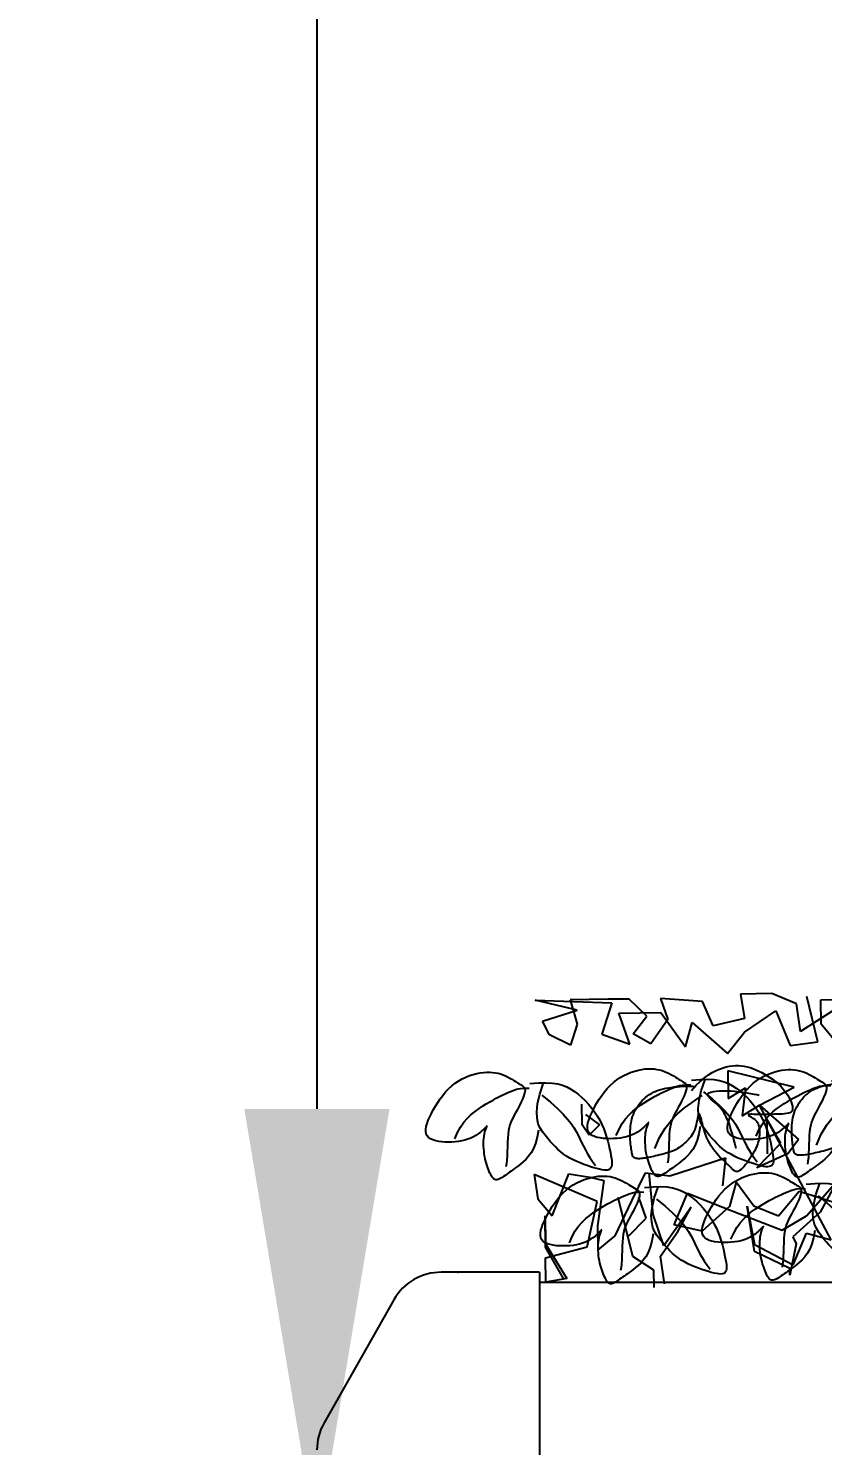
# Model space of a CAD drawing. Header units: millimetres. Extents: x 2 to 5882, y 1831 to 3462.
# Drawn here: x 713 to 716.65, y 2699.81 to 2706.33 of the extents above; entities that cross this region are included whole.
import ezdxf

# ---------------------------------------------------------------- set-up
doc = ezdxf.new("R2010")
doc.units = ezdxf.units.MM
for name, color, linetype in [('fz', 7, 'Continuous'), ('LH', 94, 'Continuous'), ('尺寸标注', 4, 'Continuous'), ('标注', 4, 'Continuous')]:
    doc.layers.add(name, color=color, linetype=linetype)
doc.styles.get("Standard").update_dxf_attribs({"font": 'simplex1.shx', "width": 0.7, "bigfont": 'hztxt.shx'})
doc.dimstyles.new('比例1：200', dxfattribs={"dimtxt": 3, "dimasz": 2, "dimexe": 1, "dimexo": 1, "dimgap": 0.5, "dimtad": 1, "dimlfac": 20, "dimzin": 13, "dimdsep": 46, "dimtxsty": 'Standard', "dimcen": -0.09, "dimclrd": 256, "dimclre": 256, "dimclrt": 7, "dimaunit": 1, "dimadec": 0, "dimazin": 0, "dimtfac": 0.0005, "dimtix": 1, "dimtmove": 2, "dimatfit": 3, "dimfxl": 0, "dimtolj": 1, "dimtzin": 13, "dimarcsym": 0})

# ---------------------------------------------------------------- blocks, each defined once
blk = doc.blocks.new('LIM43')
at = {"color": 98}
for p, q in [((942288.093, 2579500.7332), (942288.2057, 2579500.7796)), ((942288.2057, 2579500.7796), (942288.3497, 2579500.7777)), ((942288.3497, 2579500.7777), (942288.3321, 2579500.666)), ((942287.8214, 2579500.7689), (942288.0753, 2579500.6055)), ((942287.9812, 2579500.7507), (942287.8852, 2579500.752)), ((942287.9797, 2579500.6388), (942287.9812, 2579500.7507)), ((942287.9946, 2579500.5587), (942288.0454, 2579500.7658)), ((942288.0753, 2579500.6055), (942288.093, 2579500.7332)), ((942288.4757, 2579500.632), (942288.5252, 2579500.7433)), ((942288.5252, 2579500.7433), (942288.7175, 2579500.7566)), ((942288.7175, 2579500.7566), (942288.6841, 2579500.6612)), ((942288.7804, 2579500.6758), (942288.8615, 2579500.7547)), ((942288.8615, 2579500.7547), (942288.9575, 2579500.7534)), ((942289.2935, 2579500.7488), (942288.9412, 2579500.7376)), ((942288.9412, 2579500.7376), (942288.9873, 2579500.5931)), ((942288.9575, 2579500.7534), (942289.1335, 2579500.751)), ((942289.1335, 2579500.751), (942289.0999, 2579500.6395)), ((942289.1008, 2579500.7034), (942289.2935, 2579500.7488)), ((942288.1886, 2579500.6999), (942288.1224, 2579500.5409)), ((942288.3313, 2579500.602), (942288.1886, 2579500.6999)), ((942288.3321, 2579500.666), (942288.4757, 2579500.632)), ((942288.5719, 2579500.6467), (942288.41, 2579500.505)), ((942288.6024, 2579500.5344), (942288.5719, 2579500.6467)), ((942288.7166, 2579500.6927), (942288.6024, 2579500.5344)), ((942288.6841, 2579500.6612), (942288.7626, 2579500.5482)), ((942288.9086, 2579500.6901), (942288.7166, 2579500.6927)), ((942288.8433, 2579500.595), (942288.7804, 2579500.6758)), ((942288.8586, 2579500.5469), (942288.9086, 2579500.6901)), ((942289.0999, 2579500.6395), (942289.1306, 2579500.5431)), ((942289.2602, 2579500.6533), (942289.1008, 2579500.7034)), ((942289.2273, 2579500.5898), (942289.2602, 2579500.6533)), ((942287.9146, 2579500.5598), (942287.9797, 2579500.6388)), ((942288.41, 2579500.505), (942288.3313, 2579500.602)), ((942288.7626, 2579500.5482), (942288.8433, 2579500.595)), ((942288.9873, 2579500.5931), (942288.8586, 2579500.5469)), ((942289.1306, 2579500.5431), (942289.2273, 2579500.5898)), ((942288.1224, 2579500.5409), (942287.9946, 2579500.5587)), ((942288.1038, 2579500.3493), (942288.4089, 2579500.4251)), ((942288.4089, 2579500.4251), (942288.4071, 2579500.2972)), ((942288.2627, 2579500.2672), (942288.1038, 2579500.3493)), ((942288.3278, 2579500.3462), (942288.342, 2579500.2181)), ((942288.4071, 2579500.2972), (942288.3278, 2579500.3462)), ((942287.9341, 2579499.6481), (942288.2627, 2579500.2672)), ((942288.2627, 2579500.2672), (942288.0845, 2579500.1097)), ((942288.342, 2579500.2181), (942288.2627, 2579500.2672)), ((942289.0776, 2579500.1761), (942289.0789, 2579500.272)), ((942288.1643, 2579500.0927), (942288.2298, 2579500.2037)), ((942288.2298, 2579500.2037), (942288.2276, 2579500.0438)), ((942289.0623, 2579500.2243), (942288.9976, 2579500.1772)), ((942288.9976, 2579500.1772), (942289.0449, 2579500.1286)), ((942289.0449, 2579500.1286), (942289.0776, 2579500.1761)), ((942288.0845, 2579500.1097), (942288.1316, 2579500.0451)), ((942288.2747, 2579499.9792), (942288.1643, 2579500.0927)), ((942288.1316, 2579500.0451), (942288.2747, 2579499.9792)), ((942288.6743, 2579499.9418), (942288.4194, 2579500.0252)), ((942288.4194, 2579500.0252), (942288.4337, 2579499.8971)), ((942288.7865, 2579499.9562), (942288.6743, 2579499.9418)), ((942288.7519, 2579499.7649), (942288.7705, 2579499.9565)), ((942288.8488, 2579499.8275), (942288.7865, 2579499.9562)), ((942289.0423, 2579499.9368), (942288.9781, 2579499.9216)), ((942289.0088, 2579499.8253), (942289.2985, 2579499.9492)), ((942289.1385, 2579499.9514), (942289.0423, 2579499.9368)), ((942289.2159, 2579499.7585), (942289.1385, 2579499.9514)), ((942289.2985, 2579499.9492), (942289.281, 2579499.8376)), ((942287.8883, 2579499.8086), (942288.0812, 2579499.8699)), ((942287.9059, 2579499.9203), (942287.9839, 2579499.7753)), ((942288.0477, 2579499.7585), (942287.9059, 2579499.9203)), ((942288.0812, 2579499.8699), (942288.1757, 2579499.7567)), ((942288.2883, 2579499.8032), (942288.3699, 2579499.914)), ((942288.3699, 2579499.914), (942288.4003, 2579499.8016)), ((942288.5932, 2579499.863), (942288.4001, 2579499.7856)), ((942288.6553, 2579499.7182), (942288.5932, 2579499.863)), ((942288.9781, 2579499.9216), (942289.0073, 2579499.7134)), ((942288.1757, 2579499.7567), (942288.2883, 2579499.8032)), ((942288.2855, 2579499.5953), (942288.3203, 2579499.8027)), ((942288.3203, 2579499.8027), (942288.2859, 2579499.6273)), ((942288.4003, 2579499.8016), (942288.5268, 2579499.688)), ((942288.6388, 2579499.6865), (942288.5763, 2579499.7992)), ((942288.5763, 2579499.7992), (942288.7019, 2579499.6216)), ((942288.7837, 2579499.7484), (942288.817, 2579499.8439)), ((942288.8453, 2579499.5717), (942288.913, 2579499.8426)), ((942288.9266, 2579499.6665), (942288.8488, 2579499.8275)), ((942289.054, 2579499.6168), (942289.0088, 2579499.8253)), ((942289.281, 2579499.8376), (942289.2159, 2579499.7585)), ((942287.9839, 2579499.7753), (942288.1104, 2579499.6617)), ((942288.1588, 2579499.693), (942288.0477, 2579499.7585)), ((942288.4001, 2579499.7856), (942288.1588, 2579499.693)), ((942288.7019, 2579499.6216), (942288.7519, 2579499.7649)), ((942288.8626, 2579499.6674), (942288.7837, 2579499.7484)), ((942289.246, 2579499.6142), (942289.2479, 2579499.7581)), ((942289.2479, 2579499.7581), (942289.2462, 2579499.6302)), ((942288.0466, 2579499.6786), (942287.9341, 2579499.6481)), ((942288.1086, 2579499.5338), (942288.0466, 2579499.6786)), ((942288.5268, 2579499.688), (942288.6553, 2579499.7182)), ((942288.7173, 2579499.5735), (942288.6388, 2579499.6865)), ((942289.0057, 2579499.6015), (942288.9266, 2579499.6665)), ((942289.0073, 2579499.7134), (942289.0057, 2579499.6015)), ((942288.1104, 2579499.6617), (942288.0939, 2579499.6299)), ((942288.0939, 2579499.6299), (942288.124, 2579499.4856)), ((942288.2859, 2579499.6273), (942288.1086, 2579499.5338)), ((942289.2453, 2579499.5662), (942289.054, 2579499.6168)), ((942289.164, 2579499.4714), (942289.246, 2579499.6142)), ((942289.2462, 2579499.6302), (942289.1971, 2579499.5509)), ((942288.1244, 2579499.5176), (942288.2855, 2579499.5953)), ((942288.6995, 2579499.4458), (942288.7173, 2579499.5735)), ((942288.7484, 2579499.5091), (942288.8453, 2579499.5717)), ((942289.1971, 2579499.5509), (942289.148, 2579499.4716)), ((942289.2438, 2579499.4543), (942289.2453, 2579499.5662)), ((942288.124, 2579499.4856), (942288.1244, 2579499.5176)), ((942288.7473, 2579499.4291), (942288.7484, 2579499.5091)), ((942289.148, 2579499.4716), (942289.2438, 2579499.4543))]:
    blk.add_line(p, q, dxfattribs=at)
blk = doc.blocks.new('花')
at = {"layer": 'LH', "color": 12}
for p, q in [((0.5901, 0.4561), (0.5797, 0.4507)), ((0.6009, 0.461), (0.5901, 0.4561)), ((0.6123, 0.4652), (0.6009, 0.461)), ((0.6241, 0.4688), (0.6123, 0.4652)), ((0.6366, 0.4716), (0.6241, 0.4688)), ((0.6496, 0.4736), (0.6366, 0.4716)), ((0.6634, 0.4747), (0.6496, 0.4736)), ((0.6779, 0.4749), (0.6634, 0.4747)), ((0.6932, 0.4741), (0.6779, 0.4749)), ((0.7092, 0.4722), (0.6932, 0.4741)), ((0.7259, 0.4693), (0.7092, 0.4722)), ((0.7431, 0.4652), (0.7259, 0.4693)), ((0.7605, 0.4599), (0.7431, 0.4652)), ((0.7779, 0.4533), (0.7605, 0.4599)), ((-0.5435, 0.395), (-0.5567, 0.3892)), ((-0.5303, 0.4), (-0.5435, 0.395)), ((-0.5172, 0.4041), (-0.5303, 0.4)), ((-0.5041, 0.4071), (-0.5172, 0.4041)), ((-0.4909, 0.4092), (-0.5041, 0.4071)), ((-0.4776, 0.4103), (-0.4909, 0.4092)), ((-0.4639, 0.4103), (-0.4776, 0.4103)), ((-0.4498, 0.4093), (-0.4639, 0.4103)), ((-0.4351, 0.4072), (-0.4498, 0.4093)), ((-0.4197, 0.4041), (-0.4351, 0.4072)), ((-0.4036, 0.3998), (-0.4197, 0.4041)), ((-0.3867, 0.3941), (-0.4036, 0.3998)), ((-0.369, 0.3867), (-0.3867, 0.3941)), ((0.3425, 0.3937), (0.321, 0.3859)), ((0.3674, 0.3998), (0.3425, 0.3937)), ((0.3964, 0.4039), (0.3674, 0.3998)), ((0.4303, 0.4061), (0.3964, 0.4039)), ((0.4295, 0.3534), (0.4075, 0.4044)), ((0.47, 0.4062), (0.4303, 0.4061)), ((0.4996, 0.3924), (0.4969, 0.3877)), ((0.5035, 0.3966), (0.4996, 0.3924)), ((0.5084, 0.4007), (0.5035, 0.3966)), ((0.5141, 0.4049), (0.5084, 0.4007)), ((0.5205, 0.4095), (0.5141, 0.4049)), ((0.5274, 0.4146), (0.5205, 0.4095)), ((0.5349, 0.4203), (0.5274, 0.4146)), ((0.5429, 0.4263), (0.5349, 0.4203)), ((0.5514, 0.4325), (0.5429, 0.4263)), ((0.5604, 0.4387), (0.5514, 0.4325)), ((0.5698, 0.4448), (0.5604, 0.4387)), ((0.5797, 0.4507), (0.5698, 0.4448)), ((0.7953, 0.4454), (0.7779, 0.4533)), ((0.8123, 0.4361), (0.7953, 0.4454)), ((0.8287, 0.4253), (0.8123, 0.4361)), ((0.8445, 0.4131), (0.8287, 0.4253)), ((0.8595, 0.3996), (0.8445, 0.4131)), ((0.8738, 0.3851), (0.8595, 0.3996)), ((-0.6414, 0.334), (-0.6512, 0.3253)), ((-0.6308, 0.3427), (-0.6414, 0.334)), ((-0.6196, 0.3512), (-0.6308, 0.3427)), ((-0.6078, 0.3596), (-0.6196, 0.3512)), ((-0.5955, 0.3677), (-0.6078, 0.3596)), ((-0.5828, 0.3754), (-0.5955, 0.3677)), ((-0.5698, 0.3826), (-0.5828, 0.3754)), ((-0.5567, 0.3892), (-0.5698, 0.3826)), ((-0.3504, 0.3772), (-0.369, 0.3867)), ((-0.331, 0.3653), (-0.3504, 0.3772)), ((-0.3106, 0.3508), (-0.331, 0.3653)), ((-0.2893, 0.3332), (-0.3106, 0.3508)), ((-0.267, 0.3124), (-0.2893, 0.3332)), ((-0.2776, 0.3296), (-0.2796, 0.3273)), ((-0.2724, 0.3315), (-0.2776, 0.3296)), ((-0.2646, 0.333), (-0.2724, 0.3315)), ((-0.2545, 0.3341), (-0.2646, 0.333)), ((-0.2428, 0.3349), (-0.2545, 0.3341)), ((-0.2299, 0.3354), (-0.2428, 0.3349)), ((-0.2163, 0.3356), (-0.2299, 0.3354)), ((-0.2025, 0.3355), (-0.2163, 0.3356)), ((-0.1889, 0.3352), (-0.2025, 0.3355)), ((-0.1756, 0.3347), (-0.1889, 0.3352)), ((-0.1627, 0.3338), (-0.1756, 0.3347)), ((-0.1502, 0.3326), (-0.1627, 0.3338)), ((-0.1379, 0.3309), (-0.1502, 0.3326)), ((-0.1261, 0.3288), (-0.1379, 0.3309)), ((-0.1145, 0.3262), (-0.1261, 0.3288)), ((-0.1034, 0.323), (-0.1145, 0.3262)), ((0.2535, 0.3385), (0.2384, 0.3231)), ((0.2691, 0.3526), (0.2535, 0.3385)), ((0.2851, 0.3652), (0.2691, 0.3526)), ((0.3021, 0.3764), (0.2851, 0.3652)), ((0.321, 0.3859), (0.3021, 0.3764)), ((0.4201, 0.348), (0.3832, 0.3123)), ((0.4433, 0.3104), (0.4295, 0.3534)), ((0.4891, 0.387), (0.4751, 0.385)), ((0.5023, 0.3878), (0.4891, 0.387)), ((0.4954, 0.3823), (0.4953, 0.3759)), ((0.4953, 0.3759), (0.4968, 0.3682)), ((0.4969, 0.3877), (0.4954, 0.3823)), ((0.4968, 0.3682), (0.5, 0.3591)), ((0.5, 0.3591), (0.5045, 0.3487)), ((0.5147, 0.3874), (0.5023, 0.3878)), ((0.5045, 0.3487), (0.5103, 0.3374)), ((0.5103, 0.3374), (0.5169, 0.3254)), ((0.5267, 0.3861), (0.5147, 0.3874)), ((0.5385, 0.3838), (0.5267, 0.3861)), ((0.5503, 0.3808), (0.5385, 0.3838)), ((0.5622, 0.3771), (0.5503, 0.3808)), ((0.5745, 0.373), (0.5622, 0.3771)), ((0.5875, 0.3683), (0.5745, 0.373)), ((0.601, 0.3633), (0.5875, 0.3683)), ((0.6152, 0.3577), (0.601, 0.3633)), ((0.63, 0.3515), (0.6152, 0.3577)), ((0.6454, 0.3448), (0.63, 0.3515)), ((0.6615, 0.3373), (0.6454, 0.3448)), ((0.6782, 0.3292), (0.6615, 0.3373)), ((0.6956, 0.3202), (0.6782, 0.3292)), ((0.8872, 0.3699), (0.8738, 0.3851)), ((0.8998, 0.3542), (0.8872, 0.3699)), ((0.9116, 0.3382), (0.8998, 0.3542)), ((0.9225, 0.3222), (0.9116, 0.3382)), ((-0.6983, 0.267), (-0.7044, 0.2558)), ((-0.6917, 0.2777), (-0.6983, 0.267)), ((-0.6847, 0.2879), (-0.6917, 0.2777)), ((-0.6772, 0.2977), (-0.6847, 0.2879)), ((-0.6691, 0.3072), (-0.6772, 0.2977)), ((-0.6605, 0.3163), (-0.6691, 0.3072)), ((-0.6512, 0.3253), (-0.6605, 0.3163)), ((-0.5639, 0.2687), (-0.5755, 0.2654)), ((-0.5503, 0.2725), (-0.5639, 0.2687)), ((-0.5352, 0.2765), (-0.5503, 0.2725)), ((-0.5189, 0.2807), (-0.5352, 0.2765)), ((-0.5016, 0.2848), (-0.5189, 0.2807)), ((-0.4836, 0.2888), (-0.5016, 0.2848)), ((-0.4653, 0.2923), (-0.4836, 0.2888)), ((-0.447, 0.2954), (-0.4653, 0.2923)), ((-0.4289, 0.2977), (-0.447, 0.2954)), ((-0.4114, 0.2993), (-0.4289, 0.2977)), ((-0.3949, 0.3002), (-0.4114, 0.2993)), ((-0.3799, 0.3003), (-0.3949, 0.3002)), ((-0.3666, 0.2996), (-0.3799, 0.3003)), ((-0.3555, 0.2981), (-0.3666, 0.2996)), ((-0.3598, 0.2584), (-0.3528, 0.2656)), ((-0.3469, 0.2958), (-0.3555, 0.2981)), ((-0.3528, 0.2656), (-0.3467, 0.2722)), ((-0.3413, 0.2926), (-0.3469, 0.2958)), ((-0.3467, 0.2722), (-0.342, 0.2784)), ((-0.342, 0.2784), (-0.3393, 0.2838)), ((-0.3389, 0.2886), (-0.3413, 0.2926)), ((-0.3393, 0.2838), (-0.3389, 0.2886)), ((-0.2887, 0.2709), (-0.3142, 0.2852)), ((-0.2597, 0.2546), (-0.2887, 0.2709)), ((-0.0926, 0.3192), (-0.1034, 0.323)), ((-0.0822, 0.3148), (-0.0926, 0.3192)), ((-0.0723, 0.3098), (-0.0822, 0.3148)), ((-0.0627, 0.3043), (-0.0723, 0.3098)), ((-0.0535, 0.2983), (-0.0627, 0.3043)), ((-0.0448, 0.2918), (-0.0535, 0.2983)), ((-0.0365, 0.2849), (-0.0448, 0.2918)), ((-0.0287, 0.2775), (-0.0365, 0.2849)), ((-0.0214, 0.2698), (-0.0287, 0.2775)), ((-0.0145, 0.2617), (-0.0214, 0.2698)), ((-0.0081, 0.2531), (-0.0145, 0.2617)), ((0.1971, 0.2707), (0.1851, 0.2516)), ((0.21, 0.2891), (0.1971, 0.2707)), ((0.2238, 0.3066), (0.21, 0.2891)), ((0.2384, 0.3231), (0.2238, 0.3066)), ((0.3533, 0.281), (0.3296, 0.2535)), ((0.3832, 0.3123), (0.3533, 0.281)), ((0.45, 0.2744), (0.4433, 0.3104)), ((0.4509, 0.2443), (0.45, 0.2744)), ((0.5169, 0.3254), (0.5242, 0.3132)), ((0.5242, 0.3132), (0.5318, 0.3009)), ((0.5318, 0.3009), (0.5395, 0.2889)), ((0.5395, 0.2889), (0.547, 0.2775)), ((0.547, 0.2775), (0.554, 0.2669)), ((0.554, 0.2669), (0.5606, 0.2568)), ((0.7136, 0.3104), (0.6956, 0.3202)), ((0.732, 0.2992), (0.7136, 0.3104)), ((0.7506, 0.2864), (0.732, 0.2992)), ((0.7689, 0.2715), (0.7506, 0.2864)), ((0.7869, 0.254), (0.7689, 0.2715)), ((0.9325, 0.3065), (0.9225, 0.3222)), ((0.9415, 0.2913), (0.9325, 0.3065)), ((0.9494, 0.2767), (0.9415, 0.2913)), ((0.9559, 0.2627), (0.9494, 0.2767)), ((0.9608, 0.2496), (0.9559, 0.2627)), ((-0.7228, 0.2017), (-0.723, 0.1931)), ((-0.7212, 0.2114), (-0.7228, 0.2017)), ((-0.7184, 0.222), (-0.7212, 0.2114)), ((-0.7146, 0.2331), (-0.7184, 0.222)), ((-0.7098, 0.2444), (-0.7146, 0.2331)), ((-0.7044, 0.2558), (-0.7098, 0.2444)), ((-0.4111, 0.1888), (-0.4061, 0.1988)), ((-0.4061, 0.1988), (-0.4008, 0.2084)), ((-0.4008, 0.2084), (-0.395, 0.2175)), ((-0.395, 0.2175), (-0.3887, 0.2263)), ((-0.3887, 0.2263), (-0.382, 0.2348)), ((-0.382, 0.2348), (-0.3749, 0.2429)), ((-0.3749, 0.2429), (-0.3674, 0.2508)), ((-0.3674, 0.2508), (-0.3598, 0.2584)), ((-0.297, 0.1952), (-0.2954, 0.2)), ((-0.2954, 0.2), (-0.2937, 0.203)), ((-0.2937, 0.203), (-0.2919, 0.2039)), ((-0.2919, 0.2039), (-0.29, 0.2024)), ((-0.29, 0.2024), (-0.288, 0.1984)), ((-0.288, 0.1984), (-0.2858, 0.1921)), ((-0.2285, 0.2353), (-0.2597, 0.2546)), ((-0.1961, 0.2122), (-0.2285, 0.2353)), ((-0.1637, 0.1842), (-0.1961, 0.2122)), ((-0.0021, 0.2443), (-0.0081, 0.2531)), ((0.0033, 0.235), (-0.0021, 0.2443)), ((0.0082, 0.2254), (0.0033, 0.235)), ((0.0127, 0.2155), (0.0082, 0.2254)), ((0.0166, 0.2052), (0.0127, 0.2155)), ((0.02, 0.1945), (0.0166, 0.2052)), ((0.1648, 0.2119), (0.1566, 0.1916)), ((0.1743, 0.232), (0.1648, 0.2119)), ((0.1851, 0.2516), (0.1743, 0.232)), ((0.2967, 0.2074), (0.2857, 0.1875)), ((0.311, 0.2291), (0.2967, 0.2074)), ((0.3296, 0.2535), (0.311, 0.2291)), ((0.4305, 0.1797), (0.4399, 0.198)), ((0.4399, 0.198), (0.4471, 0.2192)), ((0.4471, 0.2192), (0.4509, 0.2443)), ((0.5606, 0.2568), (0.5668, 0.2468)), ((0.5668, 0.2468), (0.5724, 0.2364)), ((0.5724, 0.2364), (0.5775, 0.2253)), ((0.5775, 0.2253), (0.582, 0.2129)), ((0.582, 0.2129), (0.5861, 0.1991)), ((0.5861, 0.1991), (0.5896, 0.1832)), ((0.682, 0.2284), (0.682, 0.2291)), ((0.682, 0.2291), (0.6836, 0.2281)), ((0.6831, 0.2259), (0.682, 0.2284)), ((0.6852, 0.222), (0.6831, 0.2259)), ((0.6836, 0.2281), (0.6869, 0.2253)), ((0.688, 0.2166), (0.6852, 0.222)), ((0.6869, 0.2253), (0.6919, 0.221)), ((0.6911, 0.2099), (0.688, 0.2166)), ((0.6944, 0.202), (0.6911, 0.2099)), ((0.6919, 0.221), (0.6984, 0.2155)), ((0.6974, 0.1929), (0.6944, 0.202)), ((0.6984, 0.2155), (0.7063, 0.2092)), ((0.7063, 0.2092), (0.7154, 0.2025)), ((0.7154, 0.2025), (0.7257, 0.1957)), ((0.7257, 0.1957), (0.737, 0.1893)), ((0.8042, 0.2335), (0.7869, 0.254)), ((0.8205, 0.2097), (0.8042, 0.2335)), ((0.8356, 0.182), (0.8205, 0.2097)), ((0.9459, 0.1911), (0.9544, 0.1981)), ((0.9544, 0.1981), (0.9605, 0.2062)), ((0.9605, 0.2062), (0.964, 0.2155)), ((0.964, 0.2372), (0.9608, 0.2496)), ((0.9651, 0.2258), (0.964, 0.2372)), ((0.964, 0.2155), (0.9651, 0.2258)), ((-0.723, 0.1931), (-0.7218, 0.1859)), ((-0.7218, 0.1859), (-0.7189, 0.1803)), ((-0.7189, 0.1803), (-0.7145, 0.1761)), ((-0.7145, 0.1761), (-0.7087, 0.1731)), ((-0.7087, 0.1731), (-0.7016, 0.1713)), ((-0.7016, 0.1713), (-0.6933, 0.1703)), ((-0.6933, 0.1703), (-0.6839, 0.17)), ((-0.6839, 0.17), (-0.6736, 0.1701)), ((-0.6736, 0.1701), (-0.6625, 0.1706)), ((-0.6625, 0.1706), (-0.6506, 0.1712)), ((-0.6506, 0.1712), (-0.6383, 0.1719)), ((-0.6383, 0.1719), (-0.6256, 0.1727)), ((-0.6256, 0.1727), (-0.6128, 0.1735)), ((-0.6128, 0.1735), (-0.6001, 0.1744)), ((-0.6001, 0.1744), (-0.5877, 0.1754)), ((-0.5877, 0.1754), (-0.5757, 0.1764)), ((-0.5757, 0.1764), (-0.5644, 0.1774)), ((-0.5644, 0.1774), (-0.5539, 0.1785)), ((-0.5595, 0.1347), (-0.5611, 0.1289)), ((-0.5573, 0.1403), (-0.5595, 0.1347)), ((-0.5543, 0.1457), (-0.5573, 0.1403)), ((-0.5504, 0.1509), (-0.5543, 0.1457)), ((-0.5539, 0.1785), (-0.5445, 0.1794)), ((-0.5457, 0.1558), (-0.5504, 0.1509)), ((-0.5404, 0.1604), (-0.5457, 0.1558)), ((-0.5445, 0.1794), (-0.5362, 0.1803)), ((-0.5348, 0.1647), (-0.5404, 0.1604)), ((-0.5362, 0.1803), (-0.5291, 0.1808)), ((-0.5294, 0.1686), (-0.5348, 0.1647)), ((-0.5245, 0.1721), (-0.5294, 0.1686)), ((-0.5291, 0.1808), (-0.5235, 0.1811)), ((-0.5204, 0.175), (-0.5245, 0.1721)), ((-0.5235, 0.1811), (-0.5194, 0.181)), ((-0.5176, 0.1774), (-0.5204, 0.175)), ((-0.5194, 0.181), (-0.517, 0.1804)), ((-0.5164, 0.1792), (-0.5176, 0.1774)), ((-0.517, 0.1804), (-0.5164, 0.1792)), ((-0.4305, 0.1297), (-0.4272, 0.1434)), ((-0.4272, 0.1434), (-0.4236, 0.1558)), ((-0.4236, 0.1558), (-0.4198, 0.1674)), ((-0.4198, 0.1674), (-0.4157, 0.1784)), ((-0.4157, 0.1784), (-0.4111, 0.1888)), ((-0.3105, 0.1212), (-0.3087, 0.1303)), ((-0.3087, 0.1303), (-0.3071, 0.1393)), ((-0.3071, 0.1393), (-0.3056, 0.1482)), ((-0.3056, 0.1482), (-0.3042, 0.1569)), ((-0.3042, 0.1569), (-0.3029, 0.1655)), ((-0.3029, 0.1655), (-0.3015, 0.1739)), ((-0.3015, 0.1739), (-0.3001, 0.1819)), ((-0.3001, 0.1819), (-0.2986, 0.1891)), ((-0.2986, 0.1891), (-0.297, 0.1952)), ((-0.2858, 0.1921), (-0.2835, 0.184)), ((-0.2835, 0.184), (-0.2809, 0.1747)), ((-0.2809, 0.1747), (-0.278, 0.1644)), ((-0.278, 0.1644), (-0.2747, 0.1537)), ((-0.2747, 0.1537), (-0.2711, 0.1431)), ((-0.2711, 0.1431), (-0.2669, 0.1331)), ((-0.2669, 0.1331), (-0.2623, 0.1239)), ((-0.1322, 0.1503), (-0.1637, 0.1842)), ((-0.1029, 0.1097), (-0.1322, 0.1503)), ((0.023, 0.1837), (0.02, 0.1945)), ((0.0254, 0.1727), (0.023, 0.1837)), ((0.0275, 0.1617), (0.0254, 0.1727)), ((0.0291, 0.1507), (0.0275, 0.1617)), ((0.0304, 0.1399), (0.0291, 0.1507)), ((0.0313, 0.1293), (0.0304, 0.1399)), ((0.1395, 0.1311), (0.1357, 0.1118)), ((0.1441, 0.1509), (0.1395, 0.1311)), ((0.1498, 0.1712), (0.1441, 0.1509)), ((0.1566, 0.1916), (0.1498, 0.1712)), ((0.2628, 0.1338), (0.2561, 0.1163)), ((0.2696, 0.1513), (0.2628, 0.1338)), ((0.277, 0.169), (0.2696, 0.1513)), ((0.2857, 0.1875), (0.277, 0.169)), ((0.3887, 0.1192), (0.3992, 0.1331)), ((0.3992, 0.1331), (0.4096, 0.1478)), ((0.4096, 0.1478), (0.42, 0.1633)), ((0.42, 0.1633), (0.4305, 0.1797)), ((0.4485, 0.19), (0.4569, 0.1573)), ((0.4569, 0.1573), (0.4671, 0.1299)), ((0.5896, 0.1832), (0.5926, 0.1651)), ((0.5926, 0.1651), (0.5952, 0.1453)), ((0.5952, 0.1453), (0.5976, 0.1247)), ((0.7001, 0.1829), (0.6974, 0.1929)), ((0.7023, 0.1721), (0.7001, 0.1829)), ((0.704, 0.1607), (0.7023, 0.1721)), ((0.7053, 0.1487), (0.704, 0.1607)), ((0.7061, 0.1365), (0.7053, 0.1487)), ((0.7065, 0.1242), (0.7061, 0.1365)), ((0.737, 0.1893), (0.7492, 0.1834)), ((0.7492, 0.1834), (0.762, 0.1786)), ((0.762, 0.1786), (0.7756, 0.1747)), ((0.7756, 0.1747), (0.7896, 0.1717)), ((0.7896, 0.1717), (0.8042, 0.1696)), ((0.8042, 0.1696), (0.8191, 0.1684)), ((0.8191, 0.1684), (0.8343, 0.1679)), ((0.8343, 0.1679), (0.8496, 0.1682)), ((0.8496, 0.1682), (0.8651, 0.1692)), ((0.8651, 0.1692), (0.8805, 0.1708)), ((0.8805, 0.1708), (0.8956, 0.1732)), ((0.8956, 0.1732), (0.91, 0.1763)), ((0.91, 0.1763), (0.9234, 0.1803)), ((0.9234, 0.1803), (0.9355, 0.1852)), ((0.9355, 0.1852), (0.9459, 0.1911)), ((-0.5626, 0.1166), (-0.5627, 0.1101)), ((-0.5627, 0.1101), (-0.5625, 0.1035)), ((-0.5621, 0.1228), (-0.5626, 0.1166)), ((-0.5625, 0.1035), (-0.5621, 0.0967)), ((-0.5611, 0.1289), (-0.5621, 0.1228)), ((-0.5621, 0.0967), (-0.5614, 0.0897)), ((-0.5614, 0.0897), (-0.5605, 0.0825)), ((-0.5605, 0.0825), (-0.5592, 0.0752)), ((-0.5592, 0.0752), (-0.5576, 0.0678)), ((-0.5576, 0.0678), (-0.5555, 0.0603)), ((-0.4452, 0.0553), (-0.4411, 0.0775)), ((-0.4411, 0.0775), (-0.4374, 0.0971)), ((-0.4374, 0.0971), (-0.4339, 0.1144)), ((-0.4339, 0.1144), (-0.4305, 0.1297)), ((-0.3299, 0.0634), (-0.3255, 0.0733)), ((-0.3255, 0.0733), (-0.3216, 0.0832)), ((-0.3216, 0.0832), (-0.3181, 0.0929)), ((-0.3181, 0.0929), (-0.3152, 0.1025)), ((-0.3152, 0.1025), (-0.3127, 0.112)), ((-0.3127, 0.112), (-0.3105, 0.1212)), ((-0.2623, 0.1239), (-0.2572, 0.1156)), ((-0.2572, 0.1156), (-0.2517, 0.108)), ((-0.2517, 0.108), (-0.246, 0.1012)), ((-0.246, 0.1012), (-0.24, 0.0949)), ((-0.24, 0.0949), (-0.2338, 0.0891)), ((-0.2338, 0.0891), (-0.2276, 0.0837)), ((-0.2276, 0.0837), (-0.2213, 0.0785)), ((-0.2213, 0.0785), (-0.215, 0.0735)), ((-0.215, 0.0735), (-0.2087, 0.0688)), ((-0.2087, 0.0688), (-0.2022, 0.0642)), ((-0.0767, 0.0613), (-0.1029, 0.1097)), ((0.0306, 0.0614), (0.0311, 0.068)), ((0.0311, 0.068), (0.0316, 0.0753)), ((0.0319, 0.1191), (0.0313, 0.1293)), ((0.0316, 0.0753), (0.032, 0.083)), ((0.0323, 0.1094), (0.0319, 0.1191)), ((0.032, 0.083), (0.0322, 0.0913)), ((0.0322, 0.0913), (0.0324, 0.1001)), ((0.0324, 0.1001), (0.0323, 0.1094)), ((0.1303, 0.076), (0.1284, 0.0599)), ((0.1327, 0.0934), (0.1303, 0.076)), ((0.1357, 0.1118), (0.1327, 0.0934)), ((0.2418, 0.081), (0.2336, 0.063)), ((0.2492, 0.0987), (0.2418, 0.081)), ((0.2561, 0.1163), (0.2492, 0.0987)), ((0.3298, 0.0598), (0.343, 0.0704)), ((0.343, 0.0704), (0.3553, 0.0816)), ((0.3553, 0.0816), (0.3669, 0.0935)), ((0.3669, 0.0935), (0.378, 0.106)), ((0.378, 0.106), (0.3887, 0.1192)), ((0.4671, 0.1299), (0.4785, 0.1072)), ((0.4785, 0.1072), (0.4909, 0.0886)), ((0.4909, 0.0886), (0.5039, 0.0735)), ((0.5039, 0.0735), (0.5169, 0.0613)), ((0.5976, 0.1247), (0.5999, 0.1039)), ((0.5999, 0.1039), (0.6024, 0.0837)), ((0.6024, 0.0837), (0.6051, 0.0649)), ((0.6997, 0.0561), (0.7018, 0.0664)), ((0.7018, 0.0664), (0.7035, 0.0772)), ((0.7035, 0.0772), (0.7049, 0.0884)), ((0.7049, 0.0884), (0.7059, 0.1)), ((0.7059, 0.1), (0.7064, 0.112)), ((0.7064, 0.112), (0.7065, 0.1242)), ((-0.5555, 0.0603), (-0.553, 0.0526)), ((-0.553, 0.0526), (-0.55, 0.0448)), ((-0.55, 0.0448), (-0.5465, 0.0369)), ((-0.5465, 0.0369), (-0.5425, 0.0289)), ((-0.5425, 0.0289), (-0.538, 0.0208)), ((-0.538, 0.0208), (-0.533, 0.0126)), ((-0.533, 0.0126), (-0.5275, 0.0043)), ((-0.5275, 0.0043), (-0.5215, -0.0042)), ((-0.4497, 0.0301), (-0.4452, 0.0553)), ((-0.3719, -0.0028), (-0.3649, 0.0059)), ((-0.3649, 0.0059), (-0.3581, 0.015)), ((-0.3581, 0.015), (-0.3517, 0.0243)), ((-0.3517, 0.0243), (-0.3456, 0.0338)), ((-0.3456, 0.0338), (-0.34, 0.0436)), ((-0.34, 0.0436), (-0.3347, 0.0534)), ((-0.3347, 0.0534), (-0.3299, 0.0634)), ((-0.2022, 0.0642), (-0.1956, 0.0598)), ((-0.1956, 0.0598), (-0.1886, 0.0557)), ((-0.1886, 0.0557), (-0.1813, 0.0518)), ((-0.1813, 0.0518), (-0.1735, 0.0483)), ((-0.1735, 0.0483), (-0.1652, 0.045)), ((-0.1652, 0.045), (-0.1563, 0.0421)), ((-0.1563, 0.0421), (-0.1469, 0.0394)), ((-0.1469, 0.0394), (-0.1371, 0.0371)), ((-0.1371, 0.0371), (-0.1271, 0.0349)), ((-0.1271, 0.0349), (-0.1169, 0.033)), ((-0.1169, 0.033), (-0.1068, 0.0312)), ((-0.1068, 0.0312), (-0.0968, 0.0296)), ((-0.0968, 0.0296), (-0.087, 0.0281)), ((-0.087, 0.0281), (-0.0776, 0.0267)), ((-0.0776, 0.0267), (-0.0685, 0.0254)), ((-0.0685, 0.0254), (-0.0598, 0.0242)), ((-0.0598, 0.0242), (-0.0514, 0.0232)), ((-0.0514, 0.0232), (-0.0434, 0.0222)), ((-0.0434, 0.0222), (-0.0357, 0.0214)), ((-0.0357, 0.0214), (-0.0283, 0.0208)), ((-0.0283, 0.0208), (-0.0213, 0.0204)), ((-0.0213, 0.0204), (-0.0145, 0.0201)), ((-0.0145, 0.0201), (-0.0082, 0.0201)), ((-0.0082, 0.0201), (-0.0022, 0.0202)), ((-0.0022, 0.0202), (0.0033, 0.0207)), ((0.0033, 0.0207), (0.0084, 0.0214)), ((0.0084, 0.0214), (0.0129, 0.0225)), ((0.0129, 0.0225), (0.0168, 0.0238)), ((0.0168, 0.0238), (0.0201, 0.0256)), ((0.0201, 0.0256), (0.0228, 0.0277)), ((0.0228, 0.0277), (0.0248, 0.0302)), ((0.0248, 0.0302), (0.0264, 0.0331)), ((0.0264, 0.0331), (0.0276, 0.0365)), ((0.0276, 0.0365), (0.0285, 0.0404)), ((0.0285, 0.0404), (0.0291, 0.0448)), ((0.0291, 0.0448), (0.0296, 0.0498)), ((0.0296, 0.0498), (0.0301, 0.0553)), ((0.0301, 0.0553), (0.0306, 0.0614)), ((0.1258, 0.032), (0.1253, 0.0203)), ((0.1253, 0.0203), (0.1255, 0.0101)), ((0.1255, 0.0101), (0.1265, 0.0014)), ((0.1269, 0.0452), (0.1258, 0.032)), ((0.1265, 0.0014), (0.1284, -0.0058)), ((0.1284, 0.0599), (0.1269, 0.0452)), ((0.2137, 0.0259), (0.2013, 0.0065)), ((0.2103, -0.0035), (0.2244, 0.0022)), ((0.2243, 0.0446), (0.2137, 0.0259)), ((0.2336, 0.063), (0.2243, 0.0446)), ((0.2244, 0.0022), (0.2392, 0.0086)), ((0.2392, 0.0086), (0.2545, 0.0156)), ((0.2545, 0.0156), (0.2701, 0.0232)), ((0.2701, 0.0232), (0.2856, 0.0315)), ((0.2856, 0.0315), (0.3009, 0.0403)), ((0.3009, 0.0403), (0.3157, 0.0498)), ((0.3157, 0.0498), (0.3298, 0.0598)), ((0.5169, 0.0613), (0.5297, 0.0512)), ((0.5297, 0.0512), (0.5418, 0.0427)), ((0.5418, 0.0427), (0.553, 0.0353)), ((0.553, 0.0353), (0.5633, 0.0287)), ((0.5633, 0.0287), (0.5727, 0.0228)), ((0.5727, 0.0228), (0.5814, 0.0174)), ((0.5814, 0.0174), (0.5896, 0.0126)), ((0.5896, 0.0126), (0.5974, 0.008)), ((0.5974, 0.008), (0.6048, 0.0037)), ((0.6048, 0.0037), (0.6121, -0.0006)), ((0.6051, 0.0649), (0.6083, 0.0483)), ((0.6083, 0.0483), (0.6121, 0.0346)), ((0.6817, -0.0025), (0.6845, 0.0041)), ((0.6845, 0.0041), (0.6873, 0.0115)), ((0.6873, 0.0115), (0.6899, 0.0194)), ((0.6899, 0.0194), (0.6925, 0.0279)), ((0.6925, 0.0279), (0.6951, 0.0368)), ((0.6951, 0.0368), (0.6975, 0.0462)), ((0.6975, 0.0462), (0.6997, 0.0561)), ((-0.5215, -0.0042), (-0.5151, -0.0128)), ((-0.5151, -0.0128), (-0.5083, -0.0215)), ((-0.5083, -0.0215), (-0.501, -0.0304)), ((-0.501, -0.0304), (-0.4935, -0.0391)), ((-0.4935, -0.0391), (-0.4858, -0.0475)), ((-0.4858, -0.0475), (-0.4782, -0.0552)), ((-0.4782, -0.0552), (-0.4707, -0.0622)), ((-0.4707, -0.0622), (-0.4634, -0.068)), ((-0.4264, -0.0663), (-0.4219, -0.061)), ((-0.4219, -0.061), (-0.4171, -0.0551)), ((-0.4171, -0.0551), (-0.4119, -0.0486)), ((-0.4119, -0.0486), (-0.406, -0.0418)), ((-0.406, -0.0418), (-0.3997, -0.0346)), ((-0.3997, -0.0346), (-0.393, -0.0271)), ((-0.393, -0.0271), (-0.386, -0.0193)), ((-0.386, -0.0193), (-0.379, -0.0112)), ((-0.379, -0.0112), (-0.3719, -0.0028)), ((0.105, -0.0634), (0.0946, -0.0688)), ((0.1159, -0.0585), (0.105, -0.0634)), ((0.1272, -0.0543), (0.1159, -0.0585)), ((0.139, -0.0507), (0.1272, -0.0543)), ((0.1284, -0.0058), (0.1313, -0.0115)), ((0.1313, -0.0115), (0.1354, -0.0157)), ((0.1354, -0.0157), (0.1407, -0.0184)), ((0.1515, -0.0479), (0.139, -0.0507)), ((0.1407, -0.0184), (0.1473, -0.0196)), ((0.1473, -0.0196), (0.155, -0.0196)), ((0.1645, -0.0459), (0.1515, -0.0479)), ((0.155, -0.0196), (0.1639, -0.0183)), ((0.1639, -0.0183), (0.1739, -0.016)), ((0.1783, -0.0448), (0.1645, -0.0459)), ((0.1739, -0.016), (0.185, -0.0127)), ((0.1928, -0.0446), (0.1783, -0.0448)), ((0.185, -0.0127), (0.1971, -0.0085)), ((0.2081, -0.0454), (0.1928, -0.0446)), ((0.1971, -0.0085), (0.2103, -0.0035)), ((0.2241, -0.0473), (0.2081, -0.0454)), ((0.2408, -0.0502), (0.2241, -0.0473)), ((0.258, -0.0543), (0.2408, -0.0502)), ((0.2754, -0.0596), (0.258, -0.0543)), ((0.2929, -0.0662), (0.2754, -0.0596)), ((0.6121, -0.0006), (0.6193, -0.0049)), ((0.6193, -0.0049), (0.6263, -0.009)), ((0.6263, -0.009), (0.6332, -0.0129)), ((0.6332, -0.0129), (0.6399, -0.0162)), ((0.6399, -0.0162), (0.6462, -0.019)), ((0.6462, -0.019), (0.6522, -0.0209)), ((0.6522, -0.0209), (0.6578, -0.0218)), ((0.6578, -0.0218), (0.6628, -0.0215)), ((0.6628, -0.0215), (0.6674, -0.02)), ((0.6674, -0.02), (0.6715, -0.0172)), ((0.6715, -0.0172), (0.6752, -0.0133)), ((0.6752, -0.0133), (0.6786, -0.0084)), ((0.6786, -0.0084), (0.6817, -0.0025)), ((-0.4634, -0.068), (-0.4567, -0.0725)), ((-0.4567, -0.0725), (-0.4504, -0.0754)), ((-0.4504, -0.0754), (-0.4449, -0.0765)), ((-0.4449, -0.0765), (-0.4398, -0.0759)), ((-0.4398, -0.0759), (-0.4352, -0.0739)), ((-0.4352, -0.0739), (-0.4308, -0.0707)), ((-0.4308, -0.0707), (-0.4264, -0.0663)), ((-0.1426, -0.1258), (-0.1641, -0.1336)), ((-0.1177, -0.1197), (-0.1426, -0.1258)), ((-0.0887, -0.1156), (-0.1177, -0.1197)), ((-0.0548, -0.1134), (-0.0887, -0.1156)), ((-0.0555, -0.1661), (-0.0776, -0.1151)), ((-0.0151, -0.1133), (-0.0548, -0.1134)), ((0.0145, -0.1271), (0.0118, -0.1318)), ((0.0184, -0.1229), (0.0145, -0.1271)), ((0.0233, -0.1188), (0.0184, -0.1229)), ((0.029, -0.1146), (0.0233, -0.1188)), ((0.0354, -0.11), (0.029, -0.1146)), ((0.0423, -0.1049), (0.0354, -0.11)), ((0.0498, -0.0992), (0.0423, -0.1049)), ((0.0578, -0.0932), (0.0498, -0.0992)), ((0.0663, -0.087), (0.0578, -0.0932)), ((0.0753, -0.0808), (0.0663, -0.087)), ((0.0847, -0.0747), (0.0753, -0.0808)), ((0.0946, -0.0688), (0.0847, -0.0747)), ((0.3102, -0.0741), (0.2929, -0.0662)), ((0.3272, -0.0834), (0.3102, -0.0741)), ((0.3436, -0.0942), (0.3272, -0.0834)), ((0.3594, -0.1064), (0.3436, -0.0942)), ((0.3744, -0.1199), (0.3594, -0.1064)), ((0.3887, -0.1344), (0.3744, -0.1199)), ((-0.2316, -0.181), (-0.2467, -0.1964)), ((-0.216, -0.1669), (-0.2316, -0.181)), ((-0.2, -0.1543), (-0.216, -0.1669)), ((-0.183, -0.1431), (-0.2, -0.1543)), ((-0.1641, -0.1336), (-0.183, -0.1431)), ((-0.0649, -0.1715), (-0.1019, -0.2072)), ((-0.0418, -0.2091), (-0.0555, -0.1661)), ((0.0041, -0.1325), (-0.0099, -0.1345)), ((0.0172, -0.1317), (0.0041, -0.1325)), ((0.0103, -0.1372), (0.0102, -0.1436)), ((0.0102, -0.1436), (0.0117, -0.1513)), ((0.0118, -0.1318), (0.0103, -0.1372)), ((0.0117, -0.1513), (0.0149, -0.1604)), ((0.0149, -0.1604), (0.0195, -0.1708)), ((0.0296, -0.1321), (0.0172, -0.1317)), ((0.0195, -0.1708), (0.0252, -0.1821)), ((0.0252, -0.1821), (0.0318, -0.1941)), ((0.0416, -0.1334), (0.0296, -0.1321)), ((0.0318, -0.1941), (0.0391, -0.2063)), ((0.0534, -0.1357), (0.0416, -0.1334)), ((0.0652, -0.1387), (0.0534, -0.1357)), ((0.0771, -0.1424), (0.0652, -0.1387)), ((0.0894, -0.1465), (0.0771, -0.1424)), ((0.1024, -0.1512), (0.0894, -0.1465)), ((0.1159, -0.1562), (0.1024, -0.1512)), ((0.1301, -0.1618), (0.1159, -0.1562)), ((0.1449, -0.168), (0.1301, -0.1618)), ((0.1603, -0.1747), (0.1449, -0.168)), ((0.1764, -0.1822), (0.1603, -0.1747)), ((0.1932, -0.1903), (0.1764, -0.1822)), ((0.2105, -0.1993), (0.1932, -0.1903)), ((0.4021, -0.1496), (0.3887, -0.1344)), ((0.4147, -0.1653), (0.4021, -0.1496)), ((0.4265, -0.1813), (0.4147, -0.1653)), ((0.4374, -0.1973), (0.4265, -0.1813)), ((-0.288, -0.2488), (-0.3, -0.2679)), ((-0.2751, -0.2304), (-0.288, -0.2488)), ((-0.2612, -0.2129), (-0.2751, -0.2304)), ((-0.2467, -0.1964), (-0.2612, -0.2129)), ((-0.1318, -0.2385), (-0.1555, -0.266)), ((-0.1019, -0.2072), (-0.1318, -0.2385)), ((-0.0351, -0.2451), (-0.0418, -0.2091)), ((-0.0342, -0.2752), (-0.0351, -0.2451)), ((0.0391, -0.2063), (0.0467, -0.2186)), ((0.0467, -0.2186), (0.0544, -0.2306)), ((0.0544, -0.2306), (0.0619, -0.242)), ((0.0619, -0.242), (0.069, -0.2526)), ((0.069, -0.2526), (0.0756, -0.2627)), ((0.2285, -0.2091), (0.2105, -0.1993)), ((0.2469, -0.2203), (0.2285, -0.2091)), ((0.2655, -0.2331), (0.2469, -0.2203)), ((0.2838, -0.248), (0.2655, -0.2331)), ((0.3018, -0.2655), (0.2838, -0.248)), ((0.4474, -0.213), (0.4374, -0.1973)), ((0.4564, -0.2282), (0.4474, -0.213)), ((0.4643, -0.2428), (0.4564, -0.2282)), ((0.4708, -0.2568), (0.4643, -0.2428)), ((0.4758, -0.2699), (0.4708, -0.2568)), ((-0.3203, -0.3076), (-0.3285, -0.3279)), ((-0.3108, -0.2875), (-0.3203, -0.3076)), ((-0.3, -0.2679), (-0.3108, -0.2875)), ((-0.1884, -0.3121), (-0.1994, -0.332)), ((-0.174, -0.2904), (-0.1884, -0.3121)), ((-0.1555, -0.266), (-0.174, -0.2904)), ((-0.0546, -0.3398), (-0.0452, -0.3214)), ((-0.0452, -0.3214), (-0.038, -0.3003)), ((-0.038, -0.3003), (-0.0342, -0.2752)), ((0.0756, -0.2627), (0.0817, -0.2727)), ((0.0817, -0.2727), (0.0873, -0.2831)), ((0.0873, -0.2831), (0.0924, -0.2942)), ((0.0924, -0.2942), (0.097, -0.3065)), ((0.097, -0.3065), (0.101, -0.3204)), ((0.101, -0.3204), (0.1045, -0.3363)), ((0.1969, -0.2911), (0.197, -0.2904)), ((0.198, -0.2936), (0.1969, -0.2911)), ((0.197, -0.2904), (0.1985, -0.2914)), ((0.2001, -0.2975), (0.198, -0.2936)), ((0.1985, -0.2914), (0.2019, -0.2942)), ((0.2029, -0.3029), (0.2001, -0.2975)), ((0.2019, -0.2942), (0.2068, -0.2985)), ((0.206, -0.3096), (0.2029, -0.3029)), ((0.2093, -0.3175), (0.206, -0.3096)), ((0.2068, -0.2985), (0.2133, -0.304)), ((0.2123, -0.3266), (0.2093, -0.3175)), ((0.2133, -0.304), (0.2212, -0.3103)), ((0.2212, -0.3103), (0.2304, -0.317)), ((0.2304, -0.317), (0.2406, -0.3238)), ((0.2406, -0.3238), (0.2519, -0.3302)), ((0.3191, -0.286), (0.3018, -0.2655)), ((0.3354, -0.3098), (0.3191, -0.286)), ((0.3505, -0.3375), (0.3354, -0.3098)), ((0.4609, -0.3284), (0.4693, -0.3214)), ((0.4693, -0.3214), (0.4754, -0.3133)), ((0.4754, -0.3133), (0.4789, -0.304)), ((0.4789, -0.2823), (0.4758, -0.2699)), ((0.48, -0.2937), (0.4789, -0.2823)), ((0.4789, -0.304), (0.48, -0.2937)), ((-0.3456, -0.3884), (-0.3494, -0.4077)), ((-0.341, -0.3686), (-0.3456, -0.3884)), ((-0.3353, -0.3483), (-0.341, -0.3686)), ((-0.3285, -0.3279), (-0.3353, -0.3483)), ((-0.2223, -0.3857), (-0.229, -0.4032)), ((-0.2155, -0.3682), (-0.2223, -0.3857)), ((-0.2081, -0.3505), (-0.2155, -0.3682)), ((-0.1994, -0.332), (-0.2081, -0.3505)), ((-0.0963, -0.4003), (-0.0859, -0.3864)), ((-0.0859, -0.3864), (-0.0755, -0.3717)), ((-0.0755, -0.3717), (-0.065, -0.3562)), ((-0.065, -0.3562), (-0.0546, -0.3398)), ((-0.0366, -0.3295), (-0.0282, -0.3622)), ((-0.0282, -0.3622), (-0.018, -0.3896)), ((-0.018, -0.3896), (-0.0066, -0.4123)), ((0.1045, -0.3363), (0.1075, -0.3544)), ((0.1075, -0.3544), (0.1101, -0.3742)), ((0.1101, -0.3742), (0.1125, -0.3948)), ((0.215, -0.3366), (0.2123, -0.3266)), ((0.2172, -0.3474), (0.215, -0.3366)), ((0.2189, -0.3588), (0.2172, -0.3474)), ((0.2202, -0.3708), (0.2189, -0.3588)), ((0.221, -0.383), (0.2202, -0.3708)), ((0.2214, -0.3953), (0.221, -0.383)), ((0.2519, -0.3302), (0.2641, -0.3361)), ((0.2641, -0.3361), (0.2769, -0.3409)), ((0.2769, -0.3409), (0.2905, -0.3448)), ((0.2905, -0.3448), (0.3046, -0.3478)), ((0.3046, -0.3478), (0.3191, -0.3499)), ((0.3191, -0.3499), (0.334, -0.3511)), ((0.334, -0.3511), (0.3492, -0.3516)), ((0.3492, -0.3516), (0.3645, -0.3513)), ((0.3645, -0.3513), (0.38, -0.3503)), ((0.38, -0.3503), (0.3954, -0.3487)), ((0.3954, -0.3487), (0.4105, -0.3463)), ((0.4105, -0.3463), (0.4249, -0.3432)), ((0.4249, -0.3432), (0.4383, -0.3392)), ((0.4383, -0.3392), (0.4504, -0.3343)), ((0.4504, -0.3343), (0.4609, -0.3284)), ((-0.3547, -0.4435), (-0.3567, -0.4596)), ((-0.3524, -0.4261), (-0.3547, -0.4435)), ((-0.3494, -0.4077), (-0.3524, -0.4261)), ((-0.2433, -0.4385), (-0.2515, -0.4565)), ((-0.2359, -0.4208), (-0.2433, -0.4385)), ((-0.229, -0.4032), (-0.2359, -0.4208)), ((-0.1553, -0.4597), (-0.1421, -0.4491)), ((-0.1421, -0.4491), (-0.1298, -0.4379)), ((-0.1298, -0.4379), (-0.1182, -0.426)), ((-0.1182, -0.426), (-0.1071, -0.4135)), ((-0.1071, -0.4135), (-0.0963, -0.4003)), ((-0.0066, -0.4123), (0.0058, -0.4309)), ((0.0058, -0.4309), (0.0188, -0.446)), ((0.0188, -0.446), (0.0318, -0.4582)), ((0.1125, -0.3948), (0.1148, -0.4156)), ((0.1148, -0.4156), (0.1173, -0.4358)), ((0.1173, -0.4358), (0.12, -0.4546)), ((0.12, -0.4546), (0.1232, -0.4712)), ((0.2147, -0.4634), (0.2167, -0.4531)), ((0.2167, -0.4531), (0.2184, -0.4423)), ((0.2184, -0.4423), (0.2198, -0.4311)), ((0.2198, -0.4311), (0.2208, -0.4195)), ((0.2208, -0.4195), (0.2213, -0.4075)), ((0.2213, -0.4075), (0.2214, -0.3953)), ((-0.3593, -0.4875), (-0.3598, -0.4992)), ((-0.3598, -0.4992), (-0.3596, -0.5094)), ((-0.3596, -0.5094), (-0.3586, -0.5181)), ((-0.3582, -0.4743), (-0.3593, -0.4875)), ((-0.3586, -0.5181), (-0.3567, -0.5253)), ((-0.3567, -0.4596), (-0.3582, -0.4743)), ((-0.2714, -0.4936), (-0.2838, -0.513)), ((-0.2748, -0.523), (-0.2607, -0.5173)), ((-0.2607, -0.4749), (-0.2714, -0.4936)), ((-0.2515, -0.4565), (-0.2607, -0.4749)), ((-0.2607, -0.5173), (-0.2459, -0.5109)), ((-0.2459, -0.5109), (-0.2306, -0.5039)), ((-0.2306, -0.5039), (-0.215, -0.4963)), ((-0.215, -0.4963), (-0.1995, -0.488)), ((-0.1995, -0.488), (-0.1842, -0.4792)), ((-0.1842, -0.4792), (-0.1694, -0.4697)), ((-0.1694, -0.4697), (-0.1553, -0.4597)), ((0.0318, -0.4582), (0.0446, -0.4683)), ((0.0446, -0.4683), (0.0568, -0.4768)), ((0.0568, -0.4768), (0.0679, -0.4842)), ((0.0679, -0.4842), (0.0782, -0.4908)), ((0.0782, -0.4908), (0.0876, -0.4967)), ((0.0876, -0.4967), (0.0963, -0.502)), ((0.0963, -0.502), (0.1045, -0.5069)), ((0.1045, -0.5069), (0.1123, -0.5115)), ((0.1123, -0.5115), (0.1197, -0.5158)), ((0.1197, -0.5158), (0.127, -0.5201)), ((0.1232, -0.4712), (0.127, -0.4849)), ((0.127, -0.5201), (0.1342, -0.5244)), ((0.1966, -0.522), (0.1994, -0.5154)), ((0.1994, -0.5154), (0.2022, -0.508)), ((0.2022, -0.508), (0.2048, -0.5001)), ((0.2048, -0.5001), (0.2074, -0.4916)), ((0.2074, -0.4916), (0.21, -0.4827)), ((0.21, -0.4827), (0.2124, -0.4733)), ((0.2124, -0.4733), (0.2147, -0.4634)), ((-0.3567, -0.5253), (-0.3538, -0.531)), ((-0.3538, -0.531), (-0.3497, -0.5352)), ((-0.3497, -0.5352), (-0.3444, -0.5379)), ((-0.3444, -0.5379), (-0.3378, -0.5391)), ((-0.3378, -0.5391), (-0.3301, -0.5391)), ((-0.3301, -0.5391), (-0.3212, -0.5378)), ((-0.3212, -0.5378), (-0.3112, -0.5355)), ((-0.3112, -0.5355), (-0.3001, -0.5322)), ((-0.3001, -0.5322), (-0.288, -0.528)), ((-0.288, -0.528), (-0.2748, -0.523)), ((0.1342, -0.5244), (0.1412, -0.5285)), ((0.1412, -0.5285), (0.1481, -0.5324)), ((0.1481, -0.5324), (0.1548, -0.5357)), ((0.1548, -0.5357), (0.1611, -0.5385)), ((0.1611, -0.5385), (0.1671, -0.5404)), ((0.1671, -0.5404), (0.1727, -0.5413)), ((0.1727, -0.5413), (0.1778, -0.541)), ((0.1778, -0.541), (0.1823, -0.5395)), ((0.1823, -0.5395), (0.1864, -0.5367)), ((0.1864, -0.5367), (0.1901, -0.5328)), ((0.1901, -0.5328), (0.1935, -0.5279)), ((0.1935, -0.5279), (0.1966, -0.522))]:
    blk.add_line(p, q, dxfattribs=at)
blk = doc.blocks.new('*D185')
at = {"layer": 'DEFPOINTS', "color": 0}
for p in [(710.6113, 2730.5439), (712.8862, 2699.361), (714.3254, 2699.361)]:
    blk.add_point(p, dxfattribs=at)
at = {"layer": '标注', "lineweight": -2}
for p, q in [((711.6113, 2730.5439), (715.3254, 2730.5439)), ((714.3254, 2728.5439), (714.3254, 2701.361)), ((713.8862, 2699.361), (715.3254, 2699.361))]:
    blk.add_line(p, q, dxfattribs=at)
at = {"layer": '标注'}
for points in [[(713.992, 2728.5439), (714.6587, 2728.5439), (714.3254, 2730.5439)], [(713.992, 2701.361), (714.6587, 2701.361), (714.3254, 2699.361)]]:
    blk.add_solid(points, dxfattribs=at)
at = {"layer": '标注', "color": 7, "insert": (712.3254, 2714.9525), "char_height": 3, "attachment_point": 5, "rotation": 90}
blk.add_mtext('\\A1;1200', dxfattribs=at)

msp = doc.modelspace()

# ---------------------------------------------------------------- linework, layer by layer
for p, q in [((715.34814, 2700.61103), (714.89664, 2700.61103)), ((715.34814, 2700.61103), (715.34814, 2698.36103)), ((715.34814, 2700.56561), (724.32536, 2700.56561)), ((714.67922, 2700.48444), (714.35794, 2699.91843))]:
    msp.add_line(p, q)
for centre, start, end in [((714.89664, 2700.36103), 90, 150.420038), ((714.57536, 2699.79502), 150.420038, 180)]:
    msp.add_arc(centre, 0.25, start, end)
msp.add_point((714.97205, 2700.61103))

# ---------------------------------------------------------------- block references
at = {"layer": 'fz', "xscale": -1}
msp.add_blockref('LIM43', (943004.62153, -2576798.88873), dxfattribs=at)
at = {"layer": '尺寸标注', "xscale": -1, "rotation": 4.769924570514776}
for p in [(715.80624, 2701.11218), (716.54848, 2701.12775), (717.19134, 2701.12415)]:
    msp.add_blockref('花', p, dxfattribs=at)

# ---------------------------------------------------------------- dimensions: what is measured, and where the dimension line sits
at = {"layer": '标注'}
dim = msp.add_linear_dim(base=(714.32536, 2699.36103), p1=(710.61133, 2730.54391), p2=(712.88621, 2699.36103), angle=90, text='1200', dimstyle='比例1：200', dxfattribs=at)
dim.commit()
dim.dimension.update_dxf_attribs({"geometry": '*D185', "text_midpoint": (712.32536, 2714.95247)})

doc.saveas('drawing.dxf')
